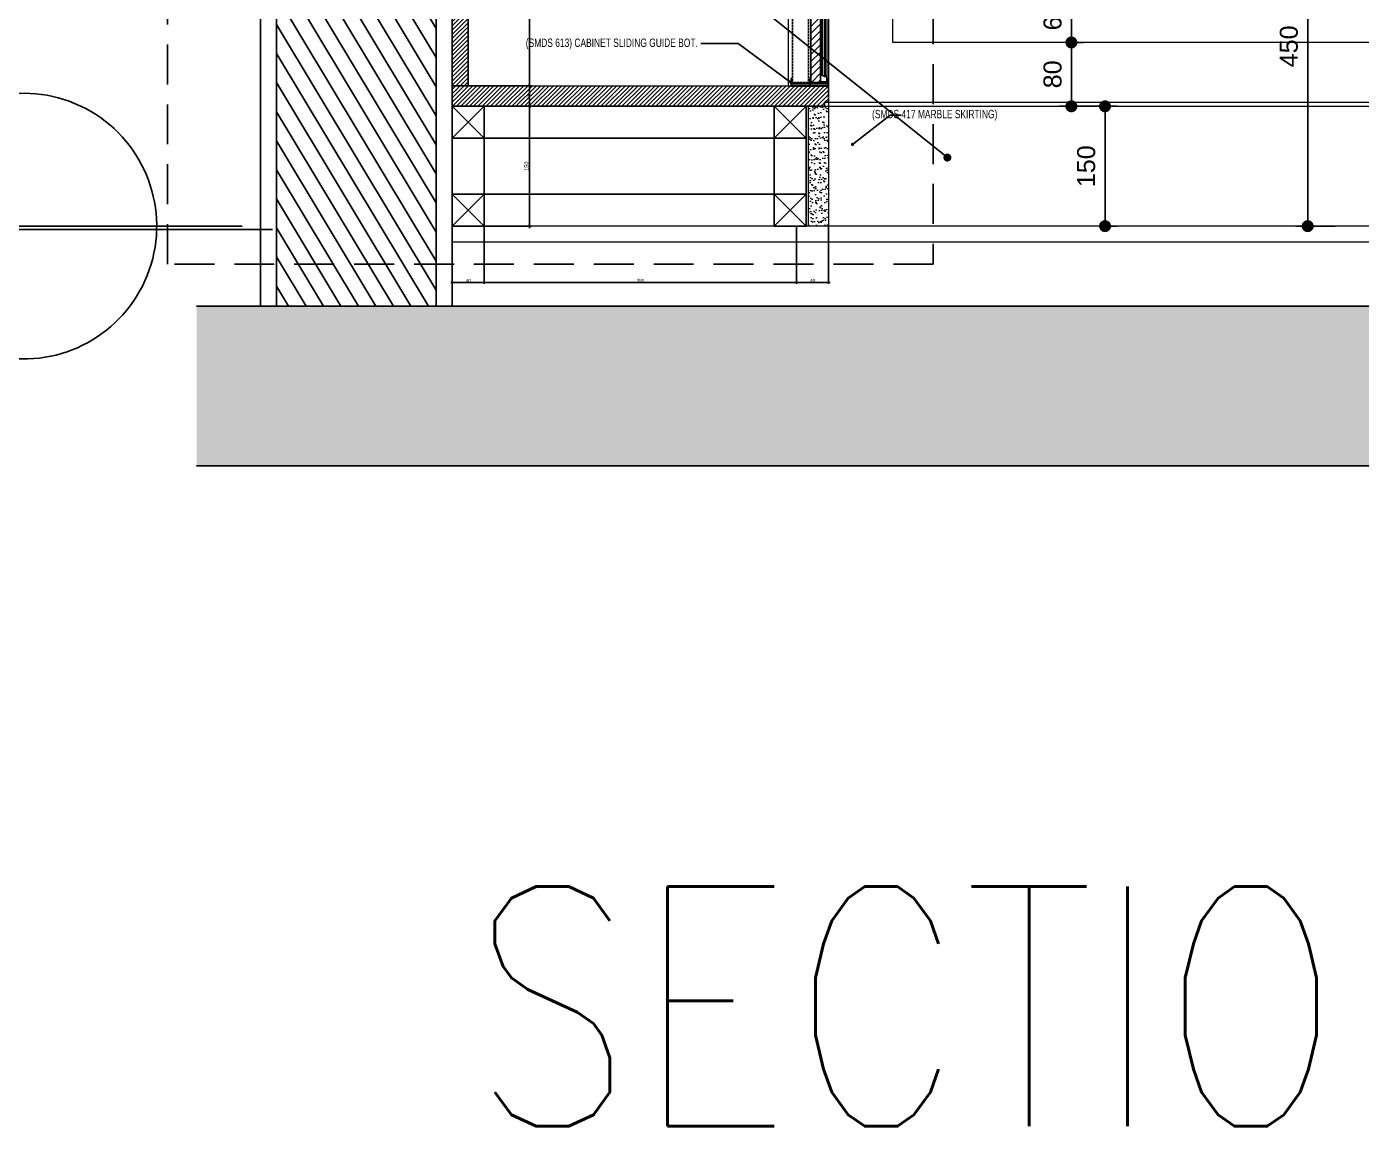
# Model space of a CAD drawing. Header units: inches. Extents: x 230831 to 416194, y 441295 to 526666.
# Drawn here: x 256239 to 257910, y 448290 to 449667 of the extents above; entities that cross this region are included whole.
import ezdxf

# ---------------------------------------------------------------- set-up
doc = ezdxf.new("R2010")
doc.units = ezdxf.units.IN
doc.header["$MEASUREMENT"] = 0
doc.linetypes.add('HIDDEN', pattern=[0.375, 0.25, -0.125])
doc.linetypes.add('HIDDEN2', pattern=[0.1875, 0.125, -0.0625])
for name, color, linetype in [('8', 8, 'Continuous'), ('A-DIMESNION-1', 7, 'Continuous'), ('CQ centerline', 8, 'Continuous'), ('CQ elevation arrow label', 1, 'Continuous'), ('CQ marble hatch', 8, 'Continuous'), ('CQ Plaster', 1, 'Continuous'), ('CQ section wall', 3, 'Continuous'), ('CQ SPOT DETAIL DIMENSION', 9, 'Continuous'), ('CQ spot detail elevation', 1, 'Continuous'), ('CQ Wood Section', 60, 'Continuous'), ('CQ_callout', 34, 'Continuous'), ('DA-ANNO-DIMENSION', 1, 'Continuous'), ('DETAIL', 1, 'Continuous'), ('Layer1', 1, 'Continuous'), ('WOOD', 23, 'Continuous'), ('xref grd floor$2$CQ Wall hatch_CHB', 8, 'Continuous')]:
    doc.layers.add(name, color=color, linetype=linetype)
for name, color, linetype, lineweight in [('CQ gypsum 2', 42, 'Continuous', 0), ('CQ Section Flooring fin.', 6, 'Continuous', 0), ('CQ wooh hatch', 8, 'HIDDEN', 18), ('Glass', 4, 'Continuous', 0), ('Marble', 6, 'Continuous', 0)]:
    doc.layers.add(name, color=color, linetype=linetype, lineweight=lineweight)
doc.styles.add('DA-dim', font='arial.ttf')
doc.styles.add('DIM 50', font='romans.shx', dxfattribs={"width": 0.75, "height": 100})
doc.styles.add('ID-ROMANS', font='romans.shx', dxfattribs={"width": 0.8})
doc.styles.get("Standard").update_dxf_attribs({"font": 'arial.ttf'})
doc.dimstyles.new('chester 15', dxfattribs={"dimscale": 0.15, "dimtxt": 150, "dimasz": 100, "dimexe": 100, "dimexo": 0, "dimgap": 80, "dimtad": 1, "dimdec": 0, "dimzin": 0, "dimdsep": 46, "dimtxsty": 'Standard', "dimblk": 'DOT', "dimcen": 100, "dimclrd": 1, "dimclre": 1, "dimclrt": 3, "dimadec": 0, "dimazin": 0, "dimtfac": 1, "dimtdec": 0, "dimtofl": 0, "dimtmove": 0, "dimatfit": 3, "dimfxl": 1, "dimtolj": 1, "dimtzin": 0, "dimlwd": -1, "dimarcsym": 0})
doc.dimstyles.new('chester 25', dxfattribs={"dimscale": 0.25, "dimtxt": 150, "dimasz": 100, "dimexe": 10, "dimexo": 20, "dimgap": 80, "dimtad": 1, "dimdec": 0, "dimzin": 0, "dimdsep": 46, "dimtxsty": 'Standard', "dimblk": 'DOT', "dimcen": 50, "dimclrd": 1, "dimclre": 1, "dimclrt": 3, "dimadec": 0, "dimazin": 0, "dimtfac": 1, "dimtdec": 0, "dimtofl": 0, "dimtmove": 0, "dimatfit": 3, "dimfxl": 1, "dimtolj": 1, "dimtzin": 0, "dimlwd": -1, "dimarcsym": 0})
doc.dimstyles.new('CQ Anno', dxfattribs={"dimscale": 40, "dimtxt": 2.2, "dimasz": 200, "dimexe": 1, "dimexo": 0.5, "dimgap": 0.5, "dimtad": 1, "dimrnd": 1, "dimdsep": 46, "dimtxsty": 'Standard', "dimblk": 'DOTSMALL', "dimcen": 0.0025, "dimdle": 0.5, "dimclrd": 8, "dimclre": 8, "dimclrt": 53, "dimazin": 2, "dimtfac": 1, "dimtix": 1, "dimtmove": 1, "dimatfit": 0, "dimfxl": 50, "dimtolj": 1, "dimtzin": 0, "dimlwd": -1, "dimarcsym": 1})
doc.dimstyles.new('DA-2', dxfattribs={"dimtxt": 5, "dimasz": 3.75, "dimexe": 2.5, "dimexo": 7.5, "dimgap": 1.25, "dimtad": 1, "dimdec": 0, "dimdsep": 46, "dimtxsty": 'DA-dim', "dimblk": 'ARCHTICK', "dimcen": 5, "dimdle": 2.5, "dimadec": 0, "dimazin": 0, "dimtfac": 1, "dimtdec": 0, "dimtix": 1, "dimtmove": 2, "dimatfit": 3, "dimfxl": 1, "dimarcsym": 0})
doc.dimstyles.get("Standard").update_dxf_attribs({"dimtxt": 0.18, "dimasz": 0.18, "dimexe": 0.18, "dimexo": 0.0625, "dimgap": 0.09, "dimtad": 0, "dimtih": 1, "dimtoh": 1, "dimdec": 4, "dimzin": 0, "dimdsep": 46, "dimtxsty": 'Standard', "dimcen": 0.09, "dimadec": 0, "dimazin": 0, "dimtfac": 1, "dimtdec": 4, "dimtofl": 0, "dimtmove": 0, "dimatfit": 3, "dimfxl": 1, "dimtolj": 1, "dimtzin": 0, "dimarcsym": 0})

# ---------------------------------------------------------------- blocks, each defined once
blk = doc.blocks.new('section c and d')
at = {"layer": 'xref grd floor$2$CQ Wall hatch_CHB', "extrusion": (-2.77242e-08, -3.39709e-09, 1)}
h = blk.add_hatch(dxfattribs=at)
h.set_pattern_fill('AR-CONC', color=256, scale=10, angle=-13.9714, style=0)
h.set_pattern_definition([(36.028577, (-139.356, 1e-12), (68.08902, -23.40695), [7.5, -82.5]), (341.028577, (-139.356, 1e-12), (4.696116, 76.343932), [6, -66]), (86.480021, (-133.68, -1.95), (72.785135, 52.936981), [6.374019, -70.114211]), (32.212777, (-134.53, 19.41), (99.570572, -41.829513), [11.25, -123.75]), (82.664212, (-126.23, 15.92), (114.220033, 71.96377), [9.561034, -105.171376]), (337.21274, (-134.53, 19.41), (114.220033, 71.96377), [9, -99]), (7.028577, (-126.03, 12.14), (48.2040844, -53.482392), [7.5, -82.5]), (312.028577, (-126.03, 12.14), (41.119588, 64.495185), [6, -66]), (57.480021, (-122.01, 7.685), (89.323671, 11.012793), [6.374019, -70.114211]), (23.528577, (-139.356, 1e-12), (9.2173322, 32.010976), [0, -65.2, 0, -67, 0, -66.25]), (353.528577, (-139.356, 1e-12), (35.0512903, 31.9228578), [0, -38.2, 0, -63.7, 0, -25.25]), (313.528577, (-160.996, 5.384), (51.2584374, -15.0772595), [0, -25, 0, -78, 0, -103.5]), (303.528577, (-170.7, 7.8), (59.0102484, -4.3659754), [0, -32.5, 0, -51.8, 0, -73.5])])
h.paths.add_polyline_path([(248875.6, 453817.2), (248875.6, 453567.2), (245808.1, 453567.2), (245808.1, 453817.2)])
h.paths.add_polyline_path([(248875.6, 449317.2), (248875.6, 449117.2), (245808.1, 449117.2), (245808.1, 449317.2)])
at = {"layer": 'xref grd floor$2$CQ Wall hatch_CHB'}
h = blk.add_hatch(dxfattribs=at)
h.set_pattern_fill('ANSI31,_O', color=8, scale=150, angle=76.0286)
h.set_pattern_definition([(121.0285767, (0, 0), (-16.0670684, -9.6649787), [])])
h.paths.add_polyline_path([(248608.1, 453567.2), (248808.1, 453567.2), (248808.1, 449317.2), (248608.1, 449317.2)])
h.paths.add_polyline_path([(245908.1, 453567.2), (246108.1, 453567.2), (246108.1, 449317.2), (245908.1, 449317.2)])
at = {"layer": 'CQ Plaster'}
for p, q in [((245888.1, 453567.2, 0), (245888.1, 449317.2, 0)), ((246108.1, 453567.2, 0), (246108.1, 449317.2, 0)), ((246128.1, 453567.2, 0), (246128.1, 449317.2, 0))]:
    blk.add_line(p, q, dxfattribs=at)
at = {"layer": 'CQ Section Flooring fin.', "extrusion": (-2.77242e-08, -3.39709e-09, 1)}
for p, q in [((248588.1, 449417.2, 0), (246128.1, 449417.2, 0)), ((248588.1, 449397.2, 0), (246128.1, 449397.2, 0))]:
    blk.add_line(p, q, dxfattribs=at)
at = {"layer": 'CQ section wall', "extrusion": (-2.77242e-08, -3.39709e-09, 1)}
for p, q in [((248875.6, 449317.2), (245808.1, 449317.2, 0)), ((248875.6, 449117.2), (245808.1, 449117.2, 0))]:
    blk.add_line(p, q, dxfattribs=at)
at = {"layer": 'CQ section wall', "elevation": 0}
blk.add_lwpolyline([(245908.1, 453567.2), (246108.1, 453567.2), (246108.1, 449317.2), (245908.1, 449317.2)], close=True, dxfattribs=at)
blk.add_lwpolyline([(245908.1, 453567.2), (246108.1, 453567.2), (246108.1, 449317.2), (245908.1, 449317.2)], close=True, dxfattribs=at)
blk = doc.blocks.new('ARROW LEVEL')
at = {"layer": 'Layer1'}
blk.add_hatch(color=256, dxfattribs=at).paths.add_polyline_path([(412574, 433440), (412587.3, 433525.1), (412599.2, 433463.4)])
at = {"layer": 'CQ centerline'}
blk.add_line((412633, 433605.1, 0), (412633, 433674, 0), dxfattribs=at)
blk.add_arc((412753.7, 433525.1, 0), 166.3, 180, 136.51, dxfattribs=at)
at = {"layer": 'Layer1', "elevation": 0}
blk.add_lwpolyline([(412574, 433440), (412587.3, 433525.1), (412599.2, 433463.4)], close=True, dxfattribs=at)
blk = doc.blocks.new('_Dot')
at = {"color": 0, "linetype": 'ByBlock', "lineweight": -2}
blk.add_line((-0.5, 0), (-1, 0), dxfattribs=at)
at = {"color": 0, "linetype": 'ByBlock', "const_width": 0.5}
blk.add_lwpolyline([(-0.25, 0, 1), (0.25, 0, 1)], format="xyb", close=True, dxfattribs=at)
blk = doc.blocks.new('*D246')
at = {"layer": 'CQ SPOT DETAIL DIMENSION', "color": 1, "lineweight": -2, "ltscale": 0.05, "transparency": 16777216}
for p, q in [((256499, 453567.2), (254644.8, 453567.2)), ((256509, 449417.2), (254644.8, 449417.2))]:
    blk.add_line(p, q, dxfattribs=at)
at = {"layer": 'CQ SPOT DETAIL DIMENSION', "color": 1, "ltscale": 0.05, "transparency": 16777216}
blk.add_line((254647.3, 453542.2), (254647.3, 449442.2), dxfattribs=at)
at = {"layer": 'Defpoints', "color": 0, "linetype": 'Continuous', "ltscale": 0.05, "transparency": 16777216}
for p in [(256504, 453567.2, 0), (254647.3, 449417.2), (256514, 449417.2, 0)]:
    blk.add_point(p, dxfattribs=at)
at = {"layer": 'CQ SPOT DETAIL DIMENSION', "color": 1, "linetype": 'Continuous', "ltscale": 0.05, "transparency": 16777216, "xscale": 25, "yscale": 25, "zscale": 25}
for p, rotation in [((254647.3, 453567.2), 90), ((254647.3, 449417.2), 270)]:
    blk.add_blockref('_Dot', p, dxfattribs=dict(at, rotation=rotation))
at = {"layer": 'CQ SPOT DETAIL DIMENSION', "color": 3, "linetype": 'Continuous', "ltscale": 0.05, "transparency": 16777216, "insert": (254608.2, 451492.2), "char_height": 37.5, "attachment_point": 5, "rotation": 90}
blk.add_mtext('\\A1;4150', dxfattribs=at)
blk = doc.blocks.new('*D244')
at = {"layer": 'CQ SPOT DETAIL DIMENSION', "color": 1, "lineweight": -2, "ltscale": 0.05, "transparency": 16777216}
for p, q in [((257677.2, 452850.2), (254885.1, 452850.2)), ((256509, 449417.2), (254885.1, 449417.2))]:
    blk.add_line(p, q, dxfattribs=at)
at = {"layer": 'CQ SPOT DETAIL DIMENSION', "color": 1, "ltscale": 0.05, "transparency": 16777216}
blk.add_line((254887.6, 452825.2), (254887.6, 449442.2), dxfattribs=at)
at = {"layer": 'Defpoints', "color": 0, "linetype": 'Continuous', "ltscale": 0.05, "transparency": 16777216}
for p in [(257682.2, 452850.2), (254887.6, 449417.2), (256514, 449417.2, 0)]:
    blk.add_point(p, dxfattribs=at)
at = {"layer": 'CQ SPOT DETAIL DIMENSION', "color": 1, "linetype": 'Continuous', "ltscale": 0.05, "transparency": 16777216, "xscale": 25, "yscale": 25, "zscale": 25}
for p, rotation in [((254887.6, 452850.2), 90), ((254887.6, 449417.2), 270)]:
    blk.add_blockref('_Dot', p, dxfattribs=dict(at, rotation=rotation))
at = {"layer": 'CQ SPOT DETAIL DIMENSION', "color": 3, "linetype": 'Continuous', "ltscale": 0.05, "transparency": 16777216, "insert": (254848.4, 451133.7), "char_height": 37.5, "attachment_point": 5, "rotation": 90}
blk.add_mtext('\\A1;3433', dxfattribs=at)
blk = doc.blocks.new('*D242')
at = {"layer": 'CQ SPOT DETAIL DIMENSION', "color": 1, "lineweight": -2, "ltscale": 0.05, "transparency": 16777216}
for p, q in [((257342.1, 452417.2), (255062.9, 452417.2)), ((256547.1, 449413.1), (255062.9, 449413.1))]:
    blk.add_line(p, q, dxfattribs=at)
at = {"layer": 'CQ SPOT DETAIL DIMENSION', "color": 1, "ltscale": 0.05, "transparency": 16777216}
blk.add_line((255065.4, 452392.2), (255065.4, 449438.1), dxfattribs=at)
at = {"layer": 'Defpoints', "color": 0, "linetype": 'Continuous', "ltscale": 0.05, "transparency": 16777216}
for p in [(257347.1, 452417.2, 0), (255065.4, 449413.1), (256552.1, 449413.1, 0)]:
    blk.add_point(p, dxfattribs=at)
at = {"layer": 'CQ SPOT DETAIL DIMENSION', "color": 1, "linetype": 'Continuous', "ltscale": 0.05, "transparency": 16777216, "xscale": 25, "yscale": 25, "zscale": 25}
for p, rotation in [((255065.4, 452417.2), 90), ((255065.4, 449413.1), 270)]:
    blk.add_blockref('_Dot', p, dxfattribs=dict(at, rotation=rotation))
at = {"layer": 'CQ SPOT DETAIL DIMENSION', "color": 3, "linetype": 'Continuous', "ltscale": 0.05, "transparency": 16777216, "insert": (255026.2, 450915.1), "char_height": 37.5, "attachment_point": 5, "rotation": 90}
blk.add_mtext('\\A1;3004', dxfattribs=at)
blk = doc.blocks.new('*D230')
at = {"layer": 'CQ SPOT DETAIL DIMENSION', "color": 1, "lineweight": -2, "transparency": 16777216}
for p, q in [((257593.6, 449712.3), (257532.1, 449712.3)), ((257546.2, 449647.1), (257562.1, 449647.1))]:
    blk.add_line(p, q, dxfattribs=at)
at = {"layer": 'CQ SPOT DETAIL DIMENSION', "color": 1, "transparency": 16777216}
blk.add_line((257547.1, 449697.3), (257547.1, 449662.1), dxfattribs=at)
at = {"layer": 'Defpoints', "color": 0, "transparency": 16777216}
for p in [(257593.6, 449712.3, 0), (257546.2, 449647.1, 0), (257547.1, 449647.1)]:
    blk.add_point(p, dxfattribs=at)
at = {"layer": 'CQ SPOT DETAIL DIMENSION', "color": 1, "transparency": 16777216, "xscale": 15, "yscale": 15, "zscale": 15}
for p, rotation in [((257547.1, 449712.3), 90), ((257547.1, 449647.1), 270)]:
    blk.add_blockref('_Dot', p, dxfattribs=dict(at, rotation=rotation))
at = {"layer": 'CQ SPOT DETAIL DIMENSION', "color": 3, "transparency": 16777216, "insert": (257523.6, 449679.7), "char_height": 22.5, "attachment_point": 5, "rotation": 90}
blk.add_mtext('\\A1;65', dxfattribs=at)
blk = doc.blocks.new('*D229')
at = {"layer": 'CQ SPOT DETAIL DIMENSION', "color": 1, "lineweight": -2, "transparency": 16777216}
for p, q in [((257546.2, 449647.1), (257562.1, 449647.1)), ((257577.2, 449567.2), (257532.1, 449567.2))]:
    blk.add_line(p, q, dxfattribs=at)
at = {"layer": 'CQ SPOT DETAIL DIMENSION', "color": 1, "transparency": 16777216}
blk.add_line((257547.1, 449632.1), (257547.1, 449582.2), dxfattribs=at)
at = {"layer": 'Defpoints', "color": 0, "transparency": 16777216}
for p in [(257546.2, 449647.1, 0), (257547.1, 449567.2), (257577.2, 449567.2, 0)]:
    blk.add_point(p, dxfattribs=at)
at = {"layer": 'CQ SPOT DETAIL DIMENSION', "color": 1, "transparency": 16777216, "xscale": 15, "yscale": 15, "zscale": 15}
for p, rotation in [((257547.1, 449647.1), 90), ((257547.1, 449567.2), 270)]:
    blk.add_blockref('_Dot', p, dxfattribs=dict(at, rotation=rotation))
at = {"layer": 'CQ SPOT DETAIL DIMENSION', "color": 3, "transparency": 16777216, "insert": (257523.6, 449607.2), "char_height": 22.5, "attachment_point": 5, "rotation": 90}
blk.add_mtext('\\A1;80', dxfattribs=at)
blk = doc.blocks.new('*D228')
at = {"layer": 'CQ SPOT DETAIL DIMENSION', "color": 1, "lineweight": -2, "transparency": 16777216}
for p, q in [((257577.2, 449567.2), (257604.2, 449567.2)), ((257584, 449417.2), (257604.2, 449417.2))]:
    blk.add_line(p, q, dxfattribs=at)
at = {"layer": 'CQ SPOT DETAIL DIMENSION', "color": 1, "transparency": 16777216}
blk.add_line((257589.2, 449552.2), (257589.2, 449432.2), dxfattribs=at)
at = {"layer": 'Defpoints', "color": 0, "transparency": 16777216}
for p in [(257577.2, 449567.2, 0), (257584, 449417.2, 0), (257589.2, 449417.2)]:
    blk.add_point(p, dxfattribs=at)
at = {"layer": 'CQ SPOT DETAIL DIMENSION', "color": 1, "transparency": 16777216, "xscale": 15, "yscale": 15, "zscale": 15}
for p, rotation in [((257589.2, 449567.2), 90), ((257589.2, 449417.2), 270)]:
    blk.add_blockref('_Dot', p, dxfattribs=dict(at, rotation=rotation))
at = {"layer": 'CQ SPOT DETAIL DIMENSION', "color": 3, "transparency": 16777216, "insert": (257565.7, 449492.2), "char_height": 22.5, "attachment_point": 5, "rotation": 90}
blk.add_mtext('\\A1;150', dxfattribs=at)
blk = doc.blocks.new('*D227')
at = {"layer": 'CQ SPOT DETAIL DIMENSION', "color": 1, "lineweight": -2, "transparency": 16777216}
for p, q in [((257877.2, 449867.2), (257827.9, 449867.2)), ((257877.2, 449417.2), (257827.9, 449417.2))]:
    blk.add_line(p, q, dxfattribs=at)
at = {"layer": 'CQ SPOT DETAIL DIMENSION', "color": 1, "transparency": 16777216}
blk.add_line((257842.9, 449852.2), (257842.9, 449432.2), dxfattribs=at)
at = {"layer": 'Defpoints', "color": 0, "transparency": 16777216}
for p in [(257877.2, 449867.2, 0), (257842.9, 449417.2), (257877.2, 449417.2, 0)]:
    blk.add_point(p, dxfattribs=at)
at = {"layer": 'CQ SPOT DETAIL DIMENSION', "color": 1, "transparency": 16777216, "xscale": 15, "yscale": 15, "zscale": 15}
for p, rotation in [((257842.9, 449867.2), 90), ((257842.9, 449417.2), 270)]:
    blk.add_blockref('_Dot', p, dxfattribs=dict(at, rotation=rotation))
at = {"layer": 'CQ SPOT DETAIL DIMENSION', "color": 3, "transparency": 16777216, "insert": (257819.4, 449642.2), "char_height": 22.5, "attachment_point": 5, "rotation": 90}
blk.add_mtext('\\A1;450', dxfattribs=at)
blk = doc.blocks.new('cabinet railing')
at = {"layer": 'Marble', "color": 2}
for p, q in [((0, 0), (47, 0)), ((0, -9.7), (0, 0)), ((47, 0), (47, -9.7)), ((1, -9.7), (0, -9.7)), ((1, -1), (23, -1)), ((1, -3), (1, -1)), ((1, -3), (23, -3)), ((1, -9.7), (1, -4)), ((1, -4), (23, -4)), ((23, -3), (23, -1)), ((23, -9.7), (23, -4)), ((24, -9.7), (23, -9.7)), ((24, -1), (46, -1)), ((24, -3), (24, -1)), ((24, -3), (46, -3)), ((24, -9.7), (24, -4)), ((24, -4), (46, -4)), ((46, -1), (46, -3)), ((46, -4), (46, -9.7)), ((47, -9.7), (46, -9.7))]:
    blk.add_line(p, q, dxfattribs=at)
blk = doc.blocks.new('cabinet door 2')
at = {"layer": 'Marble'}
h = blk.add_hatch(dxfattribs=at)
h.set_pattern_fill('ANSI32', color=8, scale=10, angle=405)
h.set_pattern_definition([(90, (-4144.3456, -6612.088), (-3.75, 1e-15), []), (90, (-4143.0956, -6610.838), (-3.75, 1e-15), [])])
h.paths.add_polyline_path([(20, -2726), (19, -2727), (14, -2727), (14, -8), (19, -8), (20, -9)])
at = {"layer": 'WOOD'}
h = blk.add_hatch(dxfattribs=at)
h.set_pattern_fill('ANSI31', color=8, scale=50, style=0)
h.set_pattern_definition([(45, (-4144.3456, -6612.088), (-4.4194174, 4.4194174), [])])
h.paths.add_polyline_path([(0, -2735), (12, -2735), (12, 0), (0, 0)])
at = {"layer": 'Glass', "color": 4}
blk.add_lwpolyline([(20, -2726), (19, -2727), (14, -2727), (14, -8), (19, -8), (20, -9), (20, -2726)], dxfattribs=at)
at = {"layer": 'Marble', "color": 2}
blk.add_lwpolyline([(12.5, -2710), (12, -2710), (12, -2735), (19.8, -2735, 0.414214), (20, -2734.7), (20, -2727.2, 0.414214), (19.8, -2727), (16, -2727), (16, -2727.5), (19.5, -2727.5), (19.5, -2734.5), (12.5, -2734.5)], format="xyb", close=True, dxfattribs=at)
at = {"layer": 'WOOD'}
blk.add_lwpolyline([(0, -2735), (12, -2735), (12, 0), (0, 0)], close=True, dxfattribs=at)
blk = doc.blocks.new('caba')
at = {"lineweight": 0}
h = blk.add_hatch(dxfattribs=at)
h.set_pattern_fill('AR-SAND', color=8, scale=5)
h.set_pattern_definition([(37.5, (0, 0), (-0.31496679, 9.63411885), [0, -7.6, 0, -8.5, 0, -8.125]), (7.5, (0, 0), (8.84888353, 14.11073033), [0, -4.1, 0, -6.85, 0, -2.625]), (327.5, (-6.15, 0), (15.57070931, 0.02829527), [0, -2.5, 0, -9, 0, -11.75]), (317.5, (-6.15, 0), (15.03063302, 4.38837782), [0, -1.25, 0, -5.9, 0, -6.75])])
h.paths.add_polyline_path([(263612.5, 449567.2), (263637.5, 449567.2), (263637.5, 449417.2), (263612.5, 449417.2)])
at = {"layer": 'CQ wooh hatch', "linetype": 'ByBlock'}
h = blk.add_hatch(dxfattribs=at)
h.set_pattern_fill('ANSI31', color=256, scale=30)
h.set_pattern_definition([(45, (263062.5417, 452267.1762), (-2.6516504, 2.6516504), [])])
h.paths.add_polyline_path([(263186.5, 452392.2), (263166.5, 452392.2), (263166.5, 449592.7), (263186.5, 449592.7)])
h.paths.add_polyline_path([(263562.5, 451867.2), (263186.5, 451867.2), (263186.5, 451817.2), (263562.5, 451817.2)])
h.paths.add_polyline_path([(263166.5, 449592.7), (263166.5, 449567.2), (263632.5, 449567.2), (263632.5, 449572.2), (263637.5, 449572.2), (263637.5, 449592.2)])
at = {"color": 253, "linetype": 'HIDDEN2', "ltscale": 10, "elevation": 0}
blk.add_lwpolyline([(263612.5, 452332.2), (263592.5, 452332.2), (263592.5, 449597.2), (263612.5, 449597.2)], close=True, dxfattribs=at)
at = {"layer": '8', "color": 6, "lineweight": 0, "ltscale": 5, "elevation": 0}
blk.add_lwpolyline([(263612.5, 449567.2), (263637.5, 449567.2), (263637.5, 449417.2), (263612.5, 449417.2)], close=True, dxfattribs=at)
at = {"layer": 'CQ Wood Section'}
for p, q in [((263166.5, 449527.2, 0), (263206.5, 449567.2, 0)), ((263166.5, 449567.2, 0), (263206.5, 449527.2, 0)), ((263569.5, 449527.2, 0), (263609.5, 449567.2, 0)), ((263569.5, 449567.2, 0), (263609.5, 449527.2, 0)), ((263166.5, 449527.2, 0), (263166.5, 449457.2, 0)), ((263178.5, 449527.2, 0), (263569.5, 449527.2, 0)), ((263206.5, 449527.2, 0), (263206.5, 449457.2, 0)), ((263569.5, 449527.2, 0), (263569.5, 449457.2, 0)), ((263166.5, 449417.2, 0), (263206.5, 449457.2, 0)), ((263166.5, 449457.2, 0), (263206.5, 449417.2, 0)), ((263178.5, 449457.2, 0), (263569.5, 449457.2, 0)), ((263569.5, 449417.2, 0), (263609.5, 449457.2, 0)), ((263569.5, 449457.2, 0), (263609.5, 449417.2, 0))]:
    blk.add_line(p, q, dxfattribs=at)
at = {"layer": 'CQ Wood Section', "elevation": 0}
for points in [[(263186.5, 452392.2), (263166.5, 452392.2), (263166.5, 449592.7), (263186.5, 449592.7)], [(263206.5, 449567.2), (263166.5, 449567.2), (263166.5, 449527.2), (263206.5, 449527.2)], [(263609.5, 449567.2), (263569.5, 449567.2), (263569.5, 449527.2), (263609.5, 449527.2)], [(263206.5, 449457.2), (263166.5, 449457.2), (263166.5, 449417.2), (263206.5, 449417.2)], [(263609.5, 449457.2), (263569.5, 449457.2), (263569.5, 449417.2), (263609.5, 449417.2)]]:
    blk.add_lwpolyline(points, close=True, dxfattribs=at)
for points in [[(263637.5, 449572.2), (263637.5, 449592.2), (263166.5, 449592.7), (263166.5, 449567.2), (263632.5, 449567.2)], [(263632.5, 449567.2), (263166.5, 449567.2)], [(263609.5, 449567.2), (263609.5, 449417.2)], [(263609.5, 449567.2), (263609.5, 449417.2)], [(263637.5, 449572.2), (263632.5, 449572.2), (263632.5, 449567.2)]]:
    blk.add_lwpolyline(points, dxfattribs=at)
at = {"layer": 'Marble', "color": 8}
blk.add_line((263587.5, 449592.2, 0), (263587.5, 452337.2, 0), dxfattribs=at)
at = {"layer": 'Marble', "color": 8, "elevation": 0}
blk.add_lwpolyline([(263615.5, 452332.2), (263635.5, 452332.2), (263635.5, 449597.2), (263615.5, 449597.2)], close=True, dxfattribs=at)
at = {"layer": 'Marble', "color": 8}
blk.add_blockref('cabinet door 2', (263615.5, 452332.2, 0), dxfattribs=at)
at = {"layer": 'Marble', "color": 8, "xscale": -1, "rotation": 180}
blk.add_blockref('cabinet railing', (263590.5, 449592.2, 0), dxfattribs=at)
blk = doc.blocks.new('_ARCHTICK')
at = {"color": 0, "linetype": 'ByBlock', "const_width": 0.15}
blk.add_lwpolyline([(-0.5, -0.5), (0.5, 0.5)], dxfattribs=at)
blk = doc.blocks.new('*D306')
at = {"layer": 'DA-ANNO-DIMENSION', "color": 0, "lineweight": -2, "transparency": 16777216}
for p, q in [((256799.6, 451817.2), (256871.2, 451817.2)), ((256868.7, 451819.7), (256868.7, 449590.2)), ((256799.6, 449592.7), (256871.2, 449592.7))]:
    blk.add_line(p, q, dxfattribs=at)
at = {"layer": 'Defpoints', "color": 0, "transparency": 16777216}
for p in [(256792.1, 451817.2, 0), (256792.1, 449592.7, 0), (256868.7, 449592.7)]:
    blk.add_point(p, dxfattribs=at)
at = {"layer": 'DA-ANNO-DIMENSION', "color": 0, "lineweight": -2, "transparency": 16777216, "xscale": 3.75, "yscale": 3.75, "zscale": 3.75}
for p, rotation in [((256868.7, 451817.2), 90), ((256868.7, 449592.7), 270)]:
    blk.add_blockref('_ARCHTICK', p, dxfattribs=dict(at, rotation=rotation))
at = {"layer": 'DA-ANNO-DIMENSION', "color": 0, "transparency": 16777216, "insert": (256865, 450705), "char_height": 5, "attachment_point": 5, "rotation": 90, "style": 'DA-dim'}
blk.add_mtext('2224', dxfattribs=at)
blk = doc.blocks.new('_DotSmall')
at = {"color": 0, "linetype": 'ByBlock', "const_width": 0.5}
blk.add_lwpolyline([(-0.0625, 0, 1), (0.0625, 0, 1)], format="xyb", close=True, dxfattribs=at)
blk = doc.blocks.new('*D290')
at = {"layer": 'A-DIMESNION-1', "color": 8, "lineweight": -2, "ltscale": 0.05, "transparency": 16777216}
for p, q in [((256793.1, 449592.7), (256870.7, 449592.7)), ((256773.1, 449567.2), (256870.7, 449567.2))]:
    blk.add_line(p, q, dxfattribs=at)
at = {"layer": 'A-DIMESNION-1', "color": 8, "ltscale": 0.05, "transparency": 16777216}
blk.add_line((256868.7, 449594.7), (256868.7, 449565.2), dxfattribs=at)
at = {"layer": 'Defpoints', "color": 0, "linetype": 'Continuous', "ltscale": 0.05, "transparency": 16777216}
for p in [(256792.1, 449592.7, 0), (256772.1, 449567.2, 0), (256868.7, 449567.2)]:
    blk.add_point(p, dxfattribs=at)
at = {"layer": 'A-DIMESNION-1', "color": 8, "linetype": 'Continuous', "ltscale": 0.05, "transparency": 16777216}
for p, rotation in [((256868.7, 449592.7), 90), ((256868.7, 449567.2), 270)]:
    blk.add_blockref('_DotSmall', p, dxfattribs=dict(at, rotation=rotation))
at = {"layer": 'A-DIMESNION-1', "color": 53, "linetype": 'Continuous', "ltscale": 0.05, "transparency": 16777216, "insert": (256867.3, 449580), "char_height": 2.2, "attachment_point": 5, "rotation": 90}
blk.add_mtext('\\A1;26', dxfattribs=at)
blk = doc.blocks.new('*D289')
at = {"layer": 'DA-ANNO-DIMENSION', "color": 0, "lineweight": -2, "transparency": 16777216}
for p, q in [((256779.6, 449567.2), (256871.2, 449567.2)), ((256868.7, 449569.7), (256868.7, 449414.7)), ((256779.6, 449417.2), (256871.2, 449417.2))]:
    blk.add_line(p, q, dxfattribs=at)
at = {"layer": 'Defpoints', "color": 0, "transparency": 16777216}
for p in [(256772.1, 449567.2, 0), (256772.1, 449417.2, 0), (256868.7, 449417.2)]:
    blk.add_point(p, dxfattribs=at)
at = {"layer": 'DA-ANNO-DIMENSION', "color": 0, "lineweight": -2, "transparency": 16777216, "xscale": 3.75, "yscale": 3.75, "zscale": 3.75}
for p, rotation in [((256868.7, 449567.2), 90), ((256868.7, 449417.2), 270)]:
    blk.add_blockref('_ARCHTICK', p, dxfattribs=dict(at, rotation=rotation))
at = {"layer": 'DA-ANNO-DIMENSION', "color": 0, "transparency": 16777216, "insert": (256864.9, 449492.2), "char_height": 5, "attachment_point": 5, "rotation": 90, "style": 'DA-dim'}
blk.add_mtext('150', dxfattribs=at)
blk = doc.blocks.new('*D291')
at = {"layer": 'Defpoints', "color": 0, "linetype": 'Continuous', "ltscale": 0.05, "transparency": 16777216}
for p in [(257203.1, 449417.2, 0), (257243.1, 449417.2, 0), (257203.1, 449346.8)]:
    blk.add_point(p, dxfattribs=at)
at = {"layer": 'DETAIL', "color": 8, "lineweight": -2, "ltscale": 0.05, "transparency": 16777216}
for p, q in [((257203.1, 449416.2), (257203.1, 449344.8)), ((257243.1, 449416.2), (257243.1, 449344.8))]:
    blk.add_line(p, q, dxfattribs=at)
at = {"layer": 'DETAIL', "color": 8, "ltscale": 0.05, "transparency": 16777216}
blk.add_line((257245.1, 449346.8), (257201.1, 449346.8), dxfattribs=at)
at = {"layer": 'DETAIL', "color": 8, "linetype": 'Continuous', "ltscale": 0.05, "transparency": 16777216, "rotation": 180}
blk.add_blockref('_DotSmall', (257203.1, 449346.8), dxfattribs=at)
at = {"layer": 'DETAIL', "color": 8, "linetype": 'Continuous', "ltscale": 0.05, "transparency": 16777216}
blk.add_blockref('_DotSmall', (257243.1, 449346.8), dxfattribs=at)
at = {"layer": 'DETAIL', "color": 53, "linetype": 'Continuous', "ltscale": 0.05, "transparency": 16777216, "insert": (257223.1, 449349.2), "char_height": 4, "attachment_point": 5}
blk.add_mtext('\\A1;40', dxfattribs=at)
blk = doc.blocks.new('*D288')
at = {"layer": 'Defpoints', "color": 0, "linetype": 'Continuous', "ltscale": 0.05, "transparency": 16777216}
for p in [(256812.1, 449417.2), (257203.1, 449417.2, 0), (256812.1, 449346.8)]:
    blk.add_point(p, dxfattribs=at)
at = {"layer": 'DETAIL', "color": 8, "lineweight": -2, "ltscale": 0.05, "transparency": 16777216}
for p, q in [((256812.1, 449416.2), (256812.1, 449344.8)), ((257203.1, 449416.2), (257203.1, 449344.8))]:
    blk.add_line(p, q, dxfattribs=at)
at = {"layer": 'DETAIL', "color": 8, "ltscale": 0.05, "transparency": 16777216}
blk.add_line((257205.1, 449346.8), (256810.1, 449346.8), dxfattribs=at)
at = {"layer": 'DETAIL', "color": 8, "linetype": 'Continuous', "ltscale": 0.05, "transparency": 16777216, "rotation": 180}
blk.add_blockref('_DotSmall', (256812.1, 449346.8), dxfattribs=at)
at = {"layer": 'DETAIL', "color": 8, "linetype": 'Continuous', "ltscale": 0.05, "transparency": 16777216}
blk.add_blockref('_DotSmall', (257203.1, 449346.8), dxfattribs=at)
at = {"layer": 'DETAIL', "color": 53, "linetype": 'Continuous', "ltscale": 0.05, "transparency": 16777216, "insert": (257007.6, 449349.2), "char_height": 4, "attachment_point": 5}
blk.add_mtext('\\A1;391', dxfattribs=at)
blk = doc.blocks.new('*D287')
at = {"layer": 'Defpoints', "color": 0, "linetype": 'Continuous', "ltscale": 0.05, "transparency": 16777216}
for p in [(256772.1, 449417.2, 0), (256812.1, 449417.2), (256772.1, 449346.8)]:
    blk.add_point(p, dxfattribs=at)
at = {"layer": 'DETAIL', "color": 8, "lineweight": -2, "ltscale": 0.05, "transparency": 16777216}
for p, q in [((256772.1, 449416.2), (256772.1, 449344.8)), ((256812.1, 449416.2), (256812.1, 449344.8))]:
    blk.add_line(p, q, dxfattribs=at)
at = {"layer": 'DETAIL', "color": 8, "ltscale": 0.05, "transparency": 16777216}
blk.add_line((256814.1, 449346.8), (256770.1, 449346.8), dxfattribs=at)
at = {"layer": 'DETAIL', "color": 8, "linetype": 'Continuous', "ltscale": 0.05, "transparency": 16777216, "rotation": 180}
blk.add_blockref('_DotSmall', (256772.1, 449346.8), dxfattribs=at)
at = {"layer": 'DETAIL', "color": 8, "linetype": 'Continuous', "ltscale": 0.05, "transparency": 16777216}
blk.add_blockref('_DotSmall', (256812.1, 449346.8), dxfattribs=at)
at = {"layer": 'DETAIL', "color": 53, "linetype": 'Continuous', "ltscale": 0.05, "transparency": 16777216, "insert": (256792.1, 449349.2), "char_height": 4, "attachment_point": 5}
blk.add_mtext('\\A1;40', dxfattribs=at)

msp = doc.modelspace()

# ---------------------------------------------------------------- linework, layer by layer
at = {"layer": 'CQ gypsum 2'}
msp.add_line((257243.083, 449572.176, 0), (259187.088, 449572.176, 0.001), dxfattribs=at)
at = {"layer": 'CQ gypsum 2', "elevation": 0}
for points in [[(257243.515, 452417.22), (259232.088, 452417.22), (259232.088, 449567.056), (257243.515, 449567.056)], [(257323.523, 452337.213), (258377.391, 452337.213), (258377.391, 449647.064), (257323.523, 449647.064)]]:
    msp.add_lwpolyline(points, close=True, dxfattribs=at)
at = {"layer": 'CQ spot detail elevation', "color": 3, "linetype": 'HIDDEN', "ltscale": 200}
msp.add_lwpolyline([(256415.719, 452619.95), (257374.23, 452619.95), (257374.23, 449369.658), (256415.719, 449369.658)], close=True, dxfattribs=at)

# ---------------------------------------------------------------- block references
at = {"layer": 'CQ elevation arrow label'}
msp.add_blockref('ARROW LEVEL', (-156517.97, 15892.093, 0.001), dxfattribs=at)
at = {"layer": 'CQ marble hatch', "ltscale": 1000}
msp.add_blockref('caba', (-6394.453, 0, 0), dxfattribs=at)
at = {"layer": 'CQ section wall'}
msp.add_blockref('section c and d', (10643.949, 0, 0), dxfattribs=at)

# ---------------------------------------------------------------- texts
at = {"layer": 'Defpoints', "insert": (256794.624, 448590.425, 0), "char_height": 300, "width": 6757.12122, "attachment_point": 1, "style": 'ID-ROMANS'}
msp.add_mtext('SECTION D', dxfattribs=at)
at = {"layer": 'DETAIL', "color": 3, "ltscale": 500, "char_height": 10.5, "width": 2801.71817, "attachment_point": 1, "style": 'DIM 50'}
for s, insert in [('\\pxqr;{\\fCityBlueprint|b0|i0|c2|p2;(SMDS 613) CABINET SLIDING GUIDE BOT.}', (254277.712, 449651.984, 0)), ('\\pxqr;{\\fCityBlueprint|b0|i0|c2|p2;(SMDS 417 MARBLE SKIRTING)}', (254652.683, 449562.699, 0))]:
    msp.add_mtext(s, dxfattribs=dict(at, insert=insert))

# ---------------------------------------------------------------- dimensions: what is measured, and where the dimension line sits
at = {"layer": 'A-DIMESNION-1', "color": 64, "linetype": 'Continuous', "ltscale": 0.05}
dim = msp.add_linear_dim(base=(256868.725, 449567.176), p1=(256792.088, 449592.736, 0), p2=(256772.088, 449567.176, 0), angle=90, dimstyle='CQ Anno', override={"dimscale": 0, "dimtxt": 0.55, "dimasz": 0.25, "dimexe": 0.5, "dimexo": 0.25, "dimgap": 0.075, "dimcen": 0.00125}, dxfattribs=at)
dim.commit()
dim.dimension.update_dxf_attribs({"geometry": '*D290', "text_midpoint": (256867.302, 449579.956)})
at = {"layer": 'CQ SPOT DETAIL DIMENSION', "color": 64, "linetype": 'Continuous', "ltscale": 0.05}
for base, p1, p2, picture, middle in [((254647.307, 449417.176, 0.001), (256504.023, 453567.176, 0.001), (256514.023, 449417.176, 0.001), '*D246', (254608.16, 451492.176, 0.001)), ((254887.564, 449417.176, 0.001), (257682.207, 452850.238, 0.001), (256514.023, 449417.176, 0.001), '*D244', (254848.405, 451133.707, 0.001)), ((255065.385, 449413.12, 0), (257347.083, 452417.176, 0.001), (256552.088, 449413.12, 0.001), '*D242', (255026.226, 450915.148, 0))]:
    dim = msp.add_linear_dim(base=base, p1=p1, p2=p2, angle=90, dimstyle='chester 25', dxfattribs=at)
    dim.commit()
    dim.dimension.update_dxf_attribs({"geometry": picture, "text_midpoint": middle})
at = {"layer": 'CQ SPOT DETAIL DIMENSION', "color": 2}
for base, p1, p2, picture, middle in [((257842.938, 449417.176), (257877.215, 449867.176, 0), (257877.215, 449417.176, 0), '*D227', (257819.45, 449642.176)), ((257589.222, 449417.176), (257577.176, 449567.18, 0.001), (257583.985, 449417.176, 0), '*D228', (257565.734, 449492.178))]:
    dim = msp.add_linear_dim(base=base, p1=p1, p2=p2, angle=90, dimstyle='chester 15', dxfattribs=at)
    dim.commit()
    dim.dimension.update_dxf_attribs({"geometry": picture, "text_midpoint": middle})
for base, p1, p2, picture, middle in [((257547.075, 449647.141), (257593.556, 449712.341, 0), (257546.196, 449647.141, 0), '*D230', (257547.075, 449679.741)), ((257547.075, 449567.18), (257546.196, 449647.141, 0), (257577.176, 449567.18, 0.001), '*D229', (257547.075, 449607.161))]:
    dim = msp.add_linear_dim(base=base, p1=p1, p2=p2, angle=90, dimstyle='chester 15', dxfattribs=at)
    dim.commit()
    dim.dimension.update_dxf_attribs({"geometry": picture, "text_midpoint": middle, "dimtype": 160})
at = {"layer": 'DA-ANNO-DIMENSION'}
for base, p1, p2, picture, middle in [((256868.725, 449592.736), (256792.088, 451817.173, 0), (256792.088, 449592.736, 0), '*D306', (256864.965, 450704.954)), ((256868.725, 449417.176), (256772.088, 449567.176, 0), (256772.088, 449417.176, 0), '*D289', (256864.923, 449492.176))]:
    dim = msp.add_linear_dim(base=base, p1=p1, p2=p2, angle=90, dimstyle='DA-2', dxfattribs=at)
    dim.commit()
    dim.dimension.update_dxf_attribs({"geometry": picture, "text_midpoint": middle})
at = {"layer": 'DETAIL', "color": 64, "linetype": 'Continuous', "ltscale": 0.05}
for base, p1, p2, picture, middle in [((256772.088, 449346.82), (256812.088, 449417.176), (256772.088, 449417.176, 0), '*D287', (256792.088, 449349.162)), ((256812.0884, 449346.8199), (257203.0835, 449417.1803, 0.0004), (256812.0884, 449417.1762), '*D288', (257007.5859, 449349.1636)), ((257203.083, 449346.82), (257243.083, 449417.176, 0), (257203.083, 449417.18, 0), '*D291', (257223.083, 449349.162))]:
    dim = msp.add_linear_dim(base=base, p1=p1, p2=p2, dimstyle='CQ Anno', override={"dimscale": 4, "dimtxt": 1, "dimasz": 0.25, "dimexe": 0.5, "dimexo": 0.25, "dimgap": 0.075, "dimcen": 0.00125}, dxfattribs=at)
    dim.commit()
    dim.dimension.update_dxf_attribs({"geometry": picture, "text_midpoint": middle})

# ---------------------------------------------------------------- leaders
at = {"layer": 'CQ_callout'}
msp.add_leader([(257391.857, 449503.019, 0), (256834.308, 449949.361, 0), (256248.609, 449949.361, 0)], dimstyle='Standard', override={"dimasz": 10, "dimldrblk": 'Dot', "dimfxl": 0.1, "dimarcsym": 2}, dxfattribs=at)
at = {"layer": 'DETAIL', "color": 1}
for points in [[(257196.083, 449597.028, 0), (257130.042, 449645.629, 0), (257083.223, 449645.629, 0)], [(257273.083, 449519.55, 0), (257320.037, 449556.286, 0), (257333.913, 449556.286, 0)]]:
    msp.add_leader(points, dimstyle='Standard', override={"dimasz": 4, "dimldrblk": 'Dot', "dimfxl": 0.1, "dimarcsym": 2}, dxfattribs=at)

doc.saveas('drawing.dxf')
